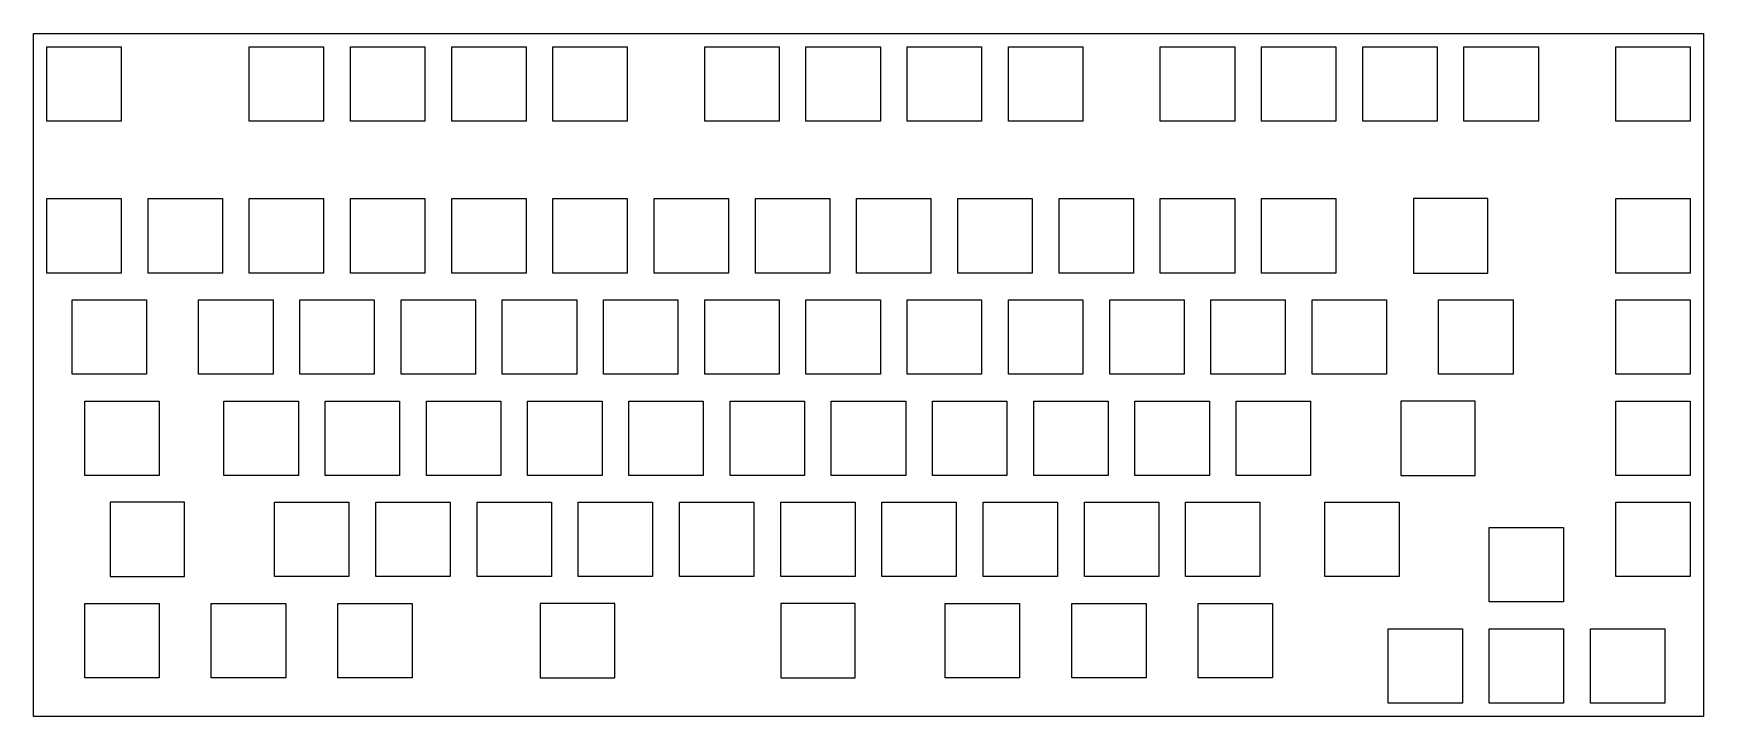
# Model space of a CAD drawing. Extents: x 0 to 314, y 0 to 129.
import ezdxf

# ---------------------------------------------------------------- set-up
doc = ezdxf.new("R2010")
doc.units = 0
doc.header["$MEASUREMENT"] = 0

msp = doc.modelspace()

# ---------------------------------------------------------------- linework, layer by layer
at = {"color": 0}
for p, q in [((0.09508, 129.021), (314.42, 129.021)), ((0.09508, 0.43408), (0.09508, 129.021)), ((314.42, 129.021), (314.42, 0.43408)), ((2.61965, 126.497), (16.6192, 126.497)), ((2.61965, 112.498), (2.61965, 126.497)), ((16.6192, 126.497), (16.6192, 112.498)), ((40.7197, 126.497), (54.719, 126.497)), ((40.7197, 112.498), (40.7197, 126.497)), ((54.719, 126.497), (54.719, 112.498)), ((59.7697, 126.497), (73.769, 126.497)), ((59.7697, 112.498), (59.7697, 126.497)), ((73.769, 126.497), (73.769, 112.498)), ((78.8197, 126.497), (92.819, 126.497)), ((78.8197, 112.498), (78.8197, 126.497)), ((92.819, 126.497), (92.819, 112.498)), ((97.8683, 126.497), (111.869, 126.497)), ((97.8683, 112.498), (97.8683, 126.497)), ((111.869, 126.497), (111.869, 112.498)), ((126.445, 126.497), (140.444, 126.497)), ((126.445, 112.498), (126.445, 126.497)), ((140.444, 126.497), (140.444, 112.498)), ((145.495, 126.497), (159.494, 126.497)), ((145.495, 112.498), (145.495, 126.497)), ((159.494, 126.497), (159.494, 112.498)), ((164.545, 126.497), (178.544, 126.497)), ((164.545, 112.498), (164.545, 126.497)), ((178.544, 126.497), (178.544, 112.498)), ((183.595, 126.497), (197.594, 126.497)), ((183.595, 112.498), (183.595, 126.497)), ((197.594, 126.497), (197.594, 112.498)), ((212.17, 126.497), (226.169, 126.497)), ((212.17, 112.498), (212.17, 126.497)), ((226.169, 126.497), (226.169, 112.498)), ((231.22, 126.497), (245.219, 126.497)), ((231.22, 112.498), (231.22, 126.497)), ((245.219, 126.497), (245.219, 112.498)), ((250.27, 126.497), (264.269, 126.497)), ((250.27, 112.498), (250.27, 126.497)), ((264.269, 126.497), (264.269, 112.498)), ((269.32, 126.497), (283.319, 126.497)), ((269.32, 112.498), (269.32, 126.497)), ((283.319, 126.497), (283.319, 112.498)), ((297.895, 126.497), (311.894, 126.497)), ((297.895, 112.498), (297.895, 126.497)), ((311.894, 126.497), (311.894, 112.498)), ((16.6192, 112.498), (2.61965, 112.498)), ((54.719, 112.498), (40.7197, 112.498)), ((73.769, 112.498), (59.7697, 112.498)), ((92.819, 112.498), (78.8197, 112.498)), ((111.869, 112.498), (97.8683, 112.498)), ((140.444, 112.498), (126.445, 112.498)), ((159.494, 112.498), (145.495, 112.498)), ((178.544, 112.498), (164.545, 112.498)), ((197.594, 112.498), (183.595, 112.498)), ((226.169, 112.498), (212.17, 112.498)), ((245.219, 112.498), (231.22, 112.498)), ((264.269, 112.498), (250.27, 112.498)), ((283.319, 112.498), (269.32, 112.498)), ((311.894, 112.498), (297.895, 112.498)), ((2.61965, 97.9219), (16.6192, 97.9219)), ((2.61965, 83.9227), (2.61965, 97.9219)), ((16.6192, 97.9219), (16.6192, 83.9227)), ((21.6697, 97.9219), (35.669, 97.9219)), ((21.6697, 83.9227), (21.6697, 97.9219)), ((35.669, 97.9219), (35.669, 83.9227)), ((40.7197, 97.9219), (54.719, 97.9219)), ((40.7197, 83.9227), (40.7197, 97.9219)), ((54.719, 97.9219), (54.719, 83.9227)), ((59.7697, 97.9219), (73.769, 97.9219)), ((59.7697, 83.9227), (59.7697, 97.9219)), ((73.769, 97.9219), (73.769, 83.9227)), ((78.8197, 97.9219), (92.819, 97.9219)), ((78.8197, 83.9227), (78.8197, 97.9219)), ((92.819, 97.9219), (92.819, 83.9227)), ((97.8683, 97.9219), (111.869, 97.9219)), ((97.8683, 83.9227), (97.8683, 97.9219)), ((111.869, 97.9219), (111.869, 83.9227)), ((116.918, 97.9219), (130.919, 97.9219)), ((116.918, 83.9227), (116.918, 97.9219)), ((130.919, 97.9219), (130.919, 83.9227)), ((135.97, 97.9219), (149.969, 97.9219)), ((135.97, 83.9227), (135.97, 97.9219)), ((149.969, 97.9219), (149.969, 83.9227)), ((155.02, 97.9219), (169.019, 97.9219)), ((155.02, 83.9227), (155.02, 97.9219)), ((169.019, 97.9219), (169.019, 83.9227)), ((174.07, 97.9219), (188.069, 97.9219)), ((174.07, 83.9227), (174.07, 97.9219)), ((188.069, 97.9219), (188.069, 83.9227)), ((193.12, 97.9219), (207.119, 97.9219)), ((193.12, 83.9227), (193.12, 97.9219)), ((207.119, 97.9219), (207.119, 83.9227)), ((212.17, 97.9219), (226.169, 97.9219)), ((212.17, 83.9227), (212.17, 97.9219)), ((226.169, 97.9219), (226.169, 83.9227)), ((231.22, 97.9219), (245.219, 97.9219)), ((231.22, 83.9227), (231.22, 97.9219)), ((245.219, 97.9219), (245.219, 83.9227)), ((259.795, 97.9219), (259.795, 83.9227)), ((273.794, 97.9219), (259.795, 97.9219)), ((273.794, 83.9227), (273.794, 97.9219)), ((297.895, 97.9219), (311.894, 97.9219)), ((297.895, 83.9227), (297.895, 97.9219)), ((311.894, 97.9219), (311.894, 83.9227)), ((16.6192, 83.9227), (2.61965, 83.9227)), ((35.669, 83.9227), (21.6697, 83.9227)), ((54.719, 83.9227), (40.7197, 83.9227)), ((73.769, 83.9227), (59.7697, 83.9227)), ((92.819, 83.9227), (78.8197, 83.9227)), ((111.869, 83.9227), (97.8683, 83.9227)), ((130.919, 83.9227), (116.918, 83.9227)), ((149.969, 83.9227), (135.97, 83.9227)), ((169.019, 83.9227), (155.02, 83.9227)), ((188.069, 83.9227), (174.07, 83.9227)), ((207.119, 83.9227), (193.12, 83.9227)), ((226.169, 83.9227), (212.17, 83.9227)), ((245.219, 83.9227), (231.22, 83.9227)), ((259.795, 83.9227), (273.794, 83.9227)), ((311.894, 83.9227), (297.895, 83.9227)), ((7.38216, 78.8719), (21.3817, 78.8719)), ((7.38216, 64.8727), (7.38216, 78.8719)), ((21.3817, 78.8719), (21.3817, 64.8727)), ((31.1947, 78.8719), (45.194, 78.8719)), ((31.1947, 64.8727), (31.1947, 78.8719)), ((45.194, 78.8719), (45.194, 64.8727)), ((50.2447, 78.8719), (64.244, 78.8719)), ((50.2447, 64.8727), (50.2447, 78.8719)), ((64.244, 78.8719), (64.244, 64.8727)), ((69.2947, 78.8719), (83.294, 78.8719)), ((69.2947, 64.8727), (69.2947, 78.8719)), ((83.294, 78.8719), (83.294, 64.8727)), ((88.3447, 78.8719), (102.344, 78.8719)), ((88.3447, 64.8727), (88.3447, 78.8719)), ((102.344, 78.8719), (102.344, 64.8727)), ((107.395, 78.8719), (121.394, 78.8719)), ((107.395, 64.8727), (107.395, 78.8719)), ((121.394, 78.8719), (121.394, 64.8727)), ((126.445, 78.8719), (140.444, 78.8719)), ((126.445, 64.8727), (126.445, 78.8719)), ((140.444, 78.8719), (140.444, 64.8727)), ((145.495, 78.8719), (159.494, 78.8719)), ((145.495, 64.8727), (145.495, 78.8719)), ((159.494, 78.8719), (159.494, 64.8727)), ((164.545, 78.8719), (178.544, 78.8719)), ((164.545, 64.8727), (164.545, 78.8719)), ((178.544, 78.8719), (178.544, 64.8727)), ((183.595, 78.8719), (197.594, 78.8719)), ((183.595, 64.8727), (183.595, 78.8719)), ((197.594, 78.8719), (197.594, 64.8727)), ((202.645, 78.8719), (216.644, 78.8719)), ((202.645, 64.8727), (202.645, 78.8719)), ((216.644, 78.8719), (216.644, 64.8727)), ((221.695, 78.8719), (235.694, 78.8719)), ((221.695, 64.8727), (221.695, 78.8719)), ((235.694, 78.8719), (235.694, 64.8727)), ((240.745, 78.8719), (254.744, 78.8719)), ((240.745, 64.8727), (240.745, 78.8719)), ((254.744, 78.8719), (254.744, 64.8727)), ((264.557, 78.8719), (278.557, 78.8719)), ((264.557, 64.8727), (264.557, 78.8719)), ((278.557, 78.8719), (278.557, 64.8727)), ((297.895, 78.8719), (311.894, 78.8719)), ((297.895, 64.8727), (297.895, 78.8719)), ((311.894, 78.8719), (311.894, 64.8727)), ((21.3817, 64.8727), (7.38216, 64.8727)), ((45.194, 64.8727), (31.1947, 64.8727)), ((64.244, 64.8727), (50.2447, 64.8727)), ((83.294, 64.8727), (69.2947, 64.8727)), ((102.344, 64.8727), (88.3447, 64.8727)), ((121.394, 64.8727), (107.395, 64.8727)), ((140.444, 64.8727), (126.445, 64.8727)), ((159.494, 64.8727), (145.495, 64.8727)), ((178.544, 64.8727), (164.545, 64.8727)), ((197.594, 64.8727), (183.595, 64.8727)), ((216.644, 64.8727), (202.645, 64.8727)), ((235.694, 64.8727), (221.695, 64.8727)), ((254.744, 64.8727), (240.745, 64.8727)), ((278.557, 64.8727), (264.557, 64.8727)), ((311.894, 64.8727), (297.895, 64.8727)), ((9.76203, 59.8219), (23.7629, 59.8219)), ((9.76203, 45.8227), (9.76203, 59.8219)), ((23.7629, 59.8219), (23.7629, 45.8227)), ((35.9572, 59.8219), (49.9565, 59.8219)), ((35.9572, 45.8227), (35.9572, 59.8219)), ((49.9565, 59.8219), (49.9565, 45.8227)), ((55.0072, 59.8219), (69.0065, 59.8219)), ((55.0072, 45.8227), (55.0072, 59.8219)), ((69.0065, 59.8219), (69.0065, 45.8227)), ((74.0572, 59.8219), (88.0565, 59.8219)), ((74.0572, 45.8227), (74.0572, 59.8219)), ((88.0565, 59.8219), (88.0565, 45.8227)), ((93.1072, 59.8219), (107.107, 59.8219)), ((93.1072, 45.8227), (93.1072, 59.8219)), ((107.107, 59.8219), (107.107, 45.8227)), ((112.157, 59.8219), (126.157, 59.8219)), ((112.157, 45.8227), (112.157, 59.8219)), ((126.157, 59.8219), (126.157, 45.8227)), ((131.207, 59.8219), (145.207, 59.8219)), ((131.207, 45.8227), (131.207, 59.8219)), ((145.207, 59.8219), (145.207, 45.8227)), ((150.257, 59.8219), (164.257, 59.8219)), ((150.257, 45.8227), (150.257, 59.8219)), ((164.257, 59.8219), (164.257, 45.8227)), ((169.307, 59.8219), (183.307, 59.8219)), ((169.307, 45.8227), (169.307, 59.8219)), ((183.307, 59.8219), (183.307, 45.8227)), ((188.357, 59.8219), (202.357, 59.8219)), ((188.357, 45.8227), (188.357, 59.8219)), ((202.357, 59.8219), (202.357, 45.8227)), ((207.407, 59.8219), (221.407, 59.8219)), ((207.407, 45.8227), (207.407, 59.8219)), ((221.407, 59.8219), (221.407, 45.8227)), ((226.457, 59.8219), (240.457, 59.8219)), ((226.457, 45.8227), (226.457, 59.8219)), ((240.457, 59.8219), (240.457, 45.8227)), ((257.412, 59.8219), (257.412, 45.8227)), ((271.413, 59.8219), (257.412, 59.8219)), ((271.413, 45.8227), (271.413, 59.8219)), ((297.895, 59.8219), (311.894, 59.8219)), ((297.895, 45.8227), (297.895, 59.8219)), ((311.894, 59.8219), (311.894, 45.8227)), ((23.7629, 45.8227), (9.76203, 45.8227)), ((49.9565, 45.8227), (35.9572, 45.8227)), ((69.0065, 45.8227), (55.0072, 45.8227)), ((88.0565, 45.8227), (74.0572, 45.8227)), ((107.107, 45.8227), (93.1072, 45.8227)), ((126.157, 45.8227), (112.157, 45.8227)), ((145.207, 45.8227), (131.207, 45.8227)), ((164.257, 45.8227), (150.257, 45.8227)), ((183.307, 45.8227), (169.307, 45.8227)), ((202.357, 45.8227), (188.357, 45.8227)), ((221.407, 45.8227), (207.407, 45.8227)), ((240.457, 45.8227), (226.457, 45.8227)), ((257.412, 45.8227), (271.413, 45.8227)), ((311.894, 45.8227), (297.895, 45.8227)), ((14.5259, 40.7719), (14.5259, 26.7725)), ((28.5254, 40.7719), (14.5259, 40.7719)), ((28.5254, 26.7725), (28.5254, 40.7719)), ((45.4822, 40.7719), (59.4815, 40.7719)), ((45.4822, 26.7725), (45.4822, 40.7719)), ((59.4815, 40.7719), (59.4815, 26.7725)), ((64.5322, 40.7719), (78.5315, 40.7719)), ((64.5322, 26.7725), (64.5322, 40.7719)), ((78.5315, 40.7719), (78.5315, 26.7725)), ((83.5822, 40.7719), (97.5815, 40.7719)), ((83.5822, 26.7725), (83.5822, 40.7719)), ((97.5815, 40.7719), (97.5815, 26.7725)), ((102.632, 40.7719), (116.632, 40.7719)), ((102.632, 26.7725), (102.632, 40.7719)), ((116.632, 40.7719), (116.632, 26.7725)), ((121.682, 40.7719), (135.682, 40.7719)), ((121.682, 26.7725), (121.682, 40.7719)), ((135.682, 40.7719), (135.682, 26.7725)), ((140.732, 40.7719), (154.732, 40.7719)), ((140.732, 26.7725), (140.732, 40.7719)), ((154.732, 40.7719), (154.732, 26.7725)), ((159.782, 40.7719), (173.782, 40.7719)), ((159.782, 26.7725), (159.782, 40.7719)), ((173.782, 40.7719), (173.782, 26.7725)), ((178.832, 40.7719), (192.832, 40.7719)), ((178.832, 26.7725), (178.832, 40.7719)), ((192.832, 40.7719), (192.832, 26.7725)), ((197.882, 40.7719), (211.882, 40.7719)), ((197.882, 26.7725), (197.882, 40.7719)), ((211.882, 40.7719), (211.882, 26.7725)), ((216.932, 40.7719), (230.932, 40.7719)), ((216.932, 26.7725), (216.932, 40.7719)), ((230.932, 40.7719), (230.932, 26.7725)), ((243.126, 40.7719), (257.125, 40.7719)), ((243.126, 26.7725), (243.126, 40.7719)), ((257.125, 40.7719), (257.125, 26.7725)), ((297.895, 40.7719), (311.894, 40.7719)), ((297.895, 26.7725), (297.895, 40.7719)), ((311.894, 40.7719), (311.894, 26.7725)), ((274.082, 36.0094), (288.082, 36.0094)), ((274.082, 22.01), (274.082, 36.0094)), ((288.082, 36.0094), (288.082, 22.01)), ((14.5259, 26.7725), (28.5254, 26.7725)), ((59.4815, 26.7725), (45.4822, 26.7725)), ((78.5315, 26.7725), (64.5322, 26.7725)), ((97.5815, 26.7725), (83.5822, 26.7725)), ((116.632, 26.7725), (102.632, 26.7725)), ((135.682, 26.7725), (121.682, 26.7725)), ((154.732, 26.7725), (140.732, 26.7725)), ((173.782, 26.7725), (159.782, 26.7725)), ((192.832, 26.7725), (178.832, 26.7725)), ((211.882, 26.7725), (197.882, 26.7725)), ((230.932, 26.7725), (216.932, 26.7725)), ((257.125, 26.7725), (243.126, 26.7725)), ((311.894, 26.7725), (297.895, 26.7725)), ((288.082, 22.01), (274.082, 22.01)), ((9.76203, 21.722), (23.7629, 21.722)), ((9.76203, 7.72252), (9.76203, 21.722)), ((23.7629, 21.722), (23.7629, 7.72252)), ((33.5759, 21.722), (47.5753, 21.722)), ((33.5759, 7.72252), (33.5759, 21.722)), ((47.5753, 21.722), (47.5753, 7.72252)), ((57.3871, 21.722), (71.3878, 21.722)), ((57.3871, 7.72252), (57.3871, 21.722)), ((71.3878, 21.722), (71.3878, 7.72252)), ((95.4871, 21.722), (95.4871, 7.72252)), ((109.488, 21.722), (95.4871, 21.722)), ((109.488, 7.72252), (109.488, 21.722)), ((140.732, 21.722), (140.732, 7.72252)), ((154.732, 21.722), (140.732, 21.722)), ((154.732, 7.72252), (154.732, 21.722)), ((171.687, 21.722), (185.688, 21.722)), ((171.687, 7.72252), (171.687, 21.722)), ((185.688, 21.722), (185.688, 7.72252)), ((195.501, 21.722), (209.5, 21.722)), ((195.501, 7.72252), (195.501, 21.722)), ((209.5, 21.722), (209.5, 7.72252)), ((219.312, 21.722), (233.313, 21.722)), ((219.312, 7.72252), (219.312, 21.722)), ((233.313, 21.722), (233.313, 7.72252)), ((255.032, 16.9595), (269.032, 16.9595)), ((255.032, 2.96003), (255.032, 16.9595)), ((269.032, 16.9595), (269.032, 2.96003)), ((274.082, 16.9595), (288.082, 16.9595)), ((274.082, 2.96003), (274.082, 16.9595)), ((288.082, 16.9595), (288.082, 2.96003)), ((293.132, 16.9595), (307.132, 16.9595)), ((293.132, 2.96003), (293.132, 16.9595)), ((307.132, 16.9595), (307.132, 2.96003)), ((23.7629, 7.72252), (9.76203, 7.72252)), ((47.5753, 7.72252), (33.5759, 7.72252)), ((71.3878, 7.72252), (57.3871, 7.72252)), ((95.4871, 7.72252), (109.488, 7.72252)), ((140.732, 7.72252), (154.732, 7.72252)), ((185.688, 7.72252), (171.687, 7.72252)), ((209.5, 7.72252), (195.501, 7.72252)), ((233.313, 7.72252), (219.312, 7.72252)), ((314.42, 0.43408), (0.09508, 0.43408)), ((269.032, 2.96003), (255.032, 2.96003)), ((288.082, 2.96003), (274.082, 2.96003)), ((307.132, 2.96003), (293.132, 2.96003))]:
    msp.add_line(p, q, dxfattribs=at)

doc.saveas('drawing.dxf')
